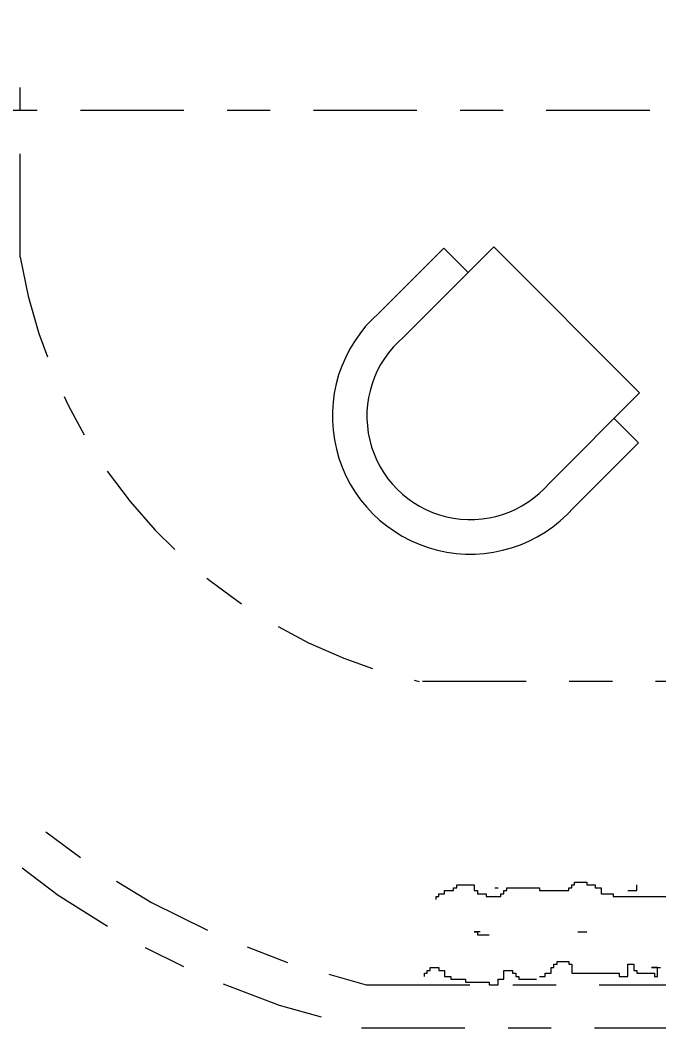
# Model space of a CAD drawing. Header units: millimetres. Extents: x 3342.2 to 3378.4, y 2110.7 to 2126.4.
# Drawn here: x 3364.395 to 3365.875, y 2110.803 to 2113.141 of the extents above; entities that cross this region are included whole.
import ezdxf

# ---------------------------------------------------------------- set-up
doc = ezdxf.new("R2010")
doc.units = ezdxf.units.MM
doc.linetypes.add('ACAD_ISO10W100', pattern=[18, 12, -3, 0, -3])
doc.layers.get('DEFPOINTS').update_dxf_attribs({"lineweight": 5})
for name, color, linetype, lineweight in [('cOtAs 1', 254, 'Continuous', 5), ('COTAS GRUP', 200, 'Continuous', 5), ('FURNITURE', 220, 'Continuous', 5)]:
    doc.layers.add(name, color=color, linetype=linetype, lineweight=lineweight)
doc.styles.add('century', font='GOTHIC.TTF')
doc.styles.get("Standard").update_dxf_attribs({"font": 'arial.ttf'})
doc.dimstyles.new('Cotas', dxfattribs={"dimtxt": 0.05, "dimasz": 0.05, "dimexe": 0.025, "dimexo": 0, "dimgap": 0.1, "dimtad": 0, "dimtih": 1, "dimtoh": 1, "dimdec": 4, "dimzin": 1, "dimdsep": 46, "dimtxsty": 'Standard', "dimblk": 'ARCHTICK', "dimcen": 2.5, "dimclrd": 252, "dimclre": 250, "dimclrt": 3, "dimadec": 3, "dimazin": 0, "dimtfac": 1, "dimtdec": 4, "dimtmove": 0, "dimatfit": 3, "dimldrblk": 'ARCHTICK', "dimfxl": 1, "dimlwd": 0, "dimlwe": 0, "dimarcsym": 0})

# ---------------------------------------------------------------- blocks, each defined once
blk = doc.blocks.new('_Open90')
at = {"color": 0, "linetype": 'ByBlock', "lineweight": -2}
for p, q in [((-0.5, 0.5), (0, 0)), ((0, 0), (-1, 0)), ((0, 0), (-0.5, -0.5))]:
    blk.add_line(p, q, dxfattribs=at)
blk = doc.blocks.new('*D54')
at = {"layer": 'cOtAs 1', "color": 250, "linetype": 'ACAD_ISO10W100', "lineweight": 5, "ltscale": 0.02, "transparency": 16777216}
for p, q in [((3378.2746, 2121.9314), (3361.6799, 2121.9314)), ((3378.2746, 2112.9314), (3361.6799, 2112.9314))]:
    blk.add_line(p, q, dxfattribs=at)
at = {"layer": 'cOtAs 1', "color": 252, "linetype": 'Continuous', "lineweight": 5, "ltscale": 0.02, "transparency": 16777216}
for p, q in [((3361.7049, 2121.7314), (3361.7049, 2117.5664)), ((3361.7049, 2113.1314), (3361.7049, 2117.2963))]:
    blk.add_line(p, q, dxfattribs=at)
at = {"layer": 'DEFPOINTS', "color": 0, "linetype": 'ACAD_ISO10W100', "ltscale": 0.02, "transparency": 16777216}
for p in [(3378.2746, 2121.9314), (3361.7049, 2112.9314), (3378.2746, 2112.9314)]:
    blk.add_point(p, dxfattribs=at)
at = {"layer": 'cOtAs 1', "color": 252, "linetype": 'ACAD_ISO10W100', "lineweight": 5, "ltscale": 0.02, "transparency": 16777216, "xscale": 0.2, "yscale": 0.2, "zscale": 0.2}
for p, rotation in [((3361.7049, 2121.9314), 90), ((3361.7049, 2112.9314), 270)]:
    blk.add_blockref('_Open90', p, dxfattribs=dict(at, rotation=rotation))
at = {"layer": 'cOtAs 1', "color": 1, "linetype": 'ACAD_ISO10W100', "lineweight": 5, "ltscale": 0.02, "transparency": 16777216, "insert": (3361.7049, 2117.4314), "char_height": 0.2, "attachment_point": 5, "style": 'century'}
blk.add_mtext('9.00', dxfattribs=at)
blk = doc.blocks.new('_ArchTick')
at = {"layer": 'COTAS GRUP', "color": 0, "const_width": 0.15}
blk.add_lwpolyline([(-0.5, -0.5), (0.5, 0.5)], dxfattribs=at)
blk = doc.blocks.new('*D58')
at = {"layer": 'cOtAs 1', "color": 250, "linetype": 'ACAD_ISO10W100', "lineweight": 5, "ltscale": 0.02, "transparency": 16777216}
for p, q in [((3378.2746, 2116.8314), (3362.4799, 2116.8314)), ((3378.2746, 2112.9314), (3362.4799, 2112.9314))]:
    blk.add_line(p, q, dxfattribs=at)
at = {"layer": 'cOtAs 1', "color": 252, "linetype": 'Continuous', "lineweight": 5, "ltscale": 0.02, "transparency": 16777216}
for p, q in [((3362.5049, 2116.6314), (3362.5049, 2115.0164)), ((3362.5049, 2113.1314), (3362.5049, 2114.7463))]:
    blk.add_line(p, q, dxfattribs=at)
at = {"layer": 'DEFPOINTS', "color": 0, "linetype": 'ACAD_ISO10W100', "ltscale": 0.02, "transparency": 16777216}
for p in [(3378.2746, 2116.8314), (3362.5049, 2112.9314), (3378.2746, 2112.9314)]:
    blk.add_point(p, dxfattribs=at)
at = {"layer": 'cOtAs 1', "color": 252, "linetype": 'ACAD_ISO10W100', "lineweight": 5, "ltscale": 0.02, "transparency": 16777216, "xscale": 0.2, "yscale": 0.2, "zscale": 0.2}
for p, rotation in [((3362.5049, 2116.8314), 90), ((3362.5049, 2112.9314), 270)]:
    blk.add_blockref('_Open90', p, dxfattribs=dict(at, rotation=rotation))
at = {"layer": 'cOtAs 1', "color": 1, "linetype": 'ACAD_ISO10W100', "lineweight": 5, "ltscale": 0.02, "transparency": 16777216, "insert": (3362.5049, 2114.8814), "char_height": 0.2, "attachment_point": 5, "style": 'century'}
blk.add_mtext('3.90', dxfattribs=at)
blk = doc.blocks.new('*D65')
at = {"layer": 'cOtAs 1', "color": 250, "linetype": 'ACAD_ISO10W100', "lineweight": 5, "ltscale": 0.02, "transparency": 16777216}
for p, q in [((3364.2746, 2112.9849), (3364.2746, 2125.1564)), ((3366.6746, 2112.9849), (3366.6746, 2125.1564))]:
    blk.add_line(p, q, dxfattribs=at)
at = {"layer": 'cOtAs 1', "color": 252, "linetype": 'Continuous', "lineweight": 5, "ltscale": 0.02, "transparency": 16777216}
for p, q in [((3364.4746, 2125.1314), (3365.1832, 2125.1314)), ((3366.4746, 2125.1314), (3365.766, 2125.1314))]:
    blk.add_line(p, q, dxfattribs=at)
at = {"layer": 'DEFPOINTS', "color": 0, "linetype": 'ACAD_ISO10W100', "ltscale": 0.02, "transparency": 16777216}
for p in [(3364.2746, 2125.1314), (3364.2746, 2112.9849), (3366.6746, 2112.9849)]:
    blk.add_point(p, dxfattribs=at)
at = {"layer": 'cOtAs 1', "color": 252, "linetype": 'ACAD_ISO10W100', "lineweight": 5, "ltscale": 0.02, "transparency": 16777216, "xscale": 0.2, "yscale": 0.2, "zscale": 0.2, "rotation": 180}
blk.add_blockref('_Open90', (3364.2746, 2125.1314), dxfattribs=at)
at = {"layer": 'cOtAs 1', "color": 252, "linetype": 'ACAD_ISO10W100', "lineweight": 5, "ltscale": 0.02, "transparency": 16777216, "xscale": 0.2, "yscale": 0.2, "zscale": 0.2}
blk.add_blockref('_Open90', (3366.6746, 2125.1314), dxfattribs=at)
at = {"layer": 'cOtAs 1', "color": 1, "linetype": 'ACAD_ISO10W100', "lineweight": 5, "ltscale": 0.02, "transparency": 16777216, "insert": (3365.4746, 2125.1314), "char_height": 0.2, "attachment_point": 5, "style": 'century'}
blk.add_mtext('2.40', dxfattribs=at)

msp = doc.modelspace()

# ---------------------------------------------------------------- linework, layer by layer
at = {"layer": 'cOtAs 1', "linetype": 'ACAD_ISO10W100', "lineweight": 5, "ltscale": 0.02}
for points in [[(3364.1554, 2113.0907), (3363.6554, 2113.0907, 0.40045), (3365.186, 2110.8033), (3367.3079, 2110.8033), (3367.3079, 2111.3638)], [(3364.1554, 2112.9907), (3363.7414, 2112.9907, 0.386016), (3365.1972, 2110.9033), (3367.2079, 2110.9033), (3367.2079, 2111.3638)], [(3367.1878, 2111.6066), (3365.3196, 2111.6066, -0.304374), (3364.3951, 2112.5908), (3364.3951, 2112.9847)]]:
    msp.add_lwpolyline(points, format="xyb", dxfattribs=at)
at = {"layer": 'FURNITURE', "linetype": 'ByBlock'}
for p, q in [((3365.2268, 2112.4622), (3365.3767, 2112.6121)), ((3365.2835, 2112.4055), (3365.4927, 2112.6147)), ((3365.3767, 2112.6121), (3365.4334, 2112.5554)), ((3365.4927, 2112.6147), (3365.831, 2112.2765)), ((3365.6217, 2112.0672), (3365.831, 2112.2765)), ((3365.7717, 2112.2171), (3365.8284, 2112.1604)), ((3365.6785, 2112.0105), (3365.8284, 2112.1604)), ((3365.3789, 2111.1217), (3365.3862, 2111.1217)), ((3365.3789, 2111.1217), (3365.3789, 2111.1217)), ((3365.3789, 2111.1145), (3365.3789, 2111.1217)), ((3365.3862, 2111.1217), (3365.3934, 2111.1217)), ((3365.3862, 2111.1217), (3365.3862, 2111.1217)), ((3365.3934, 2111.1217), (3365.3997, 2111.1217)), ((3365.3934, 2111.1217), (3365.3934, 2111.1217)), ((3365.3997, 2111.1281), (3365.407, 2111.1281)), ((3365.3997, 2111.1217), (3365.3997, 2111.1281)), ((3365.407, 2111.1353), (3365.4133, 2111.1353)), ((3365.407, 2111.1353), (3365.407, 2111.1353)), ((3365.407, 2111.1281), (3365.407, 2111.1353)), ((3365.407, 2111.1281), (3365.407, 2111.1281)), ((3365.4133, 2111.1353), (3365.4205, 2111.1353)), ((3365.4133, 2111.1353), (3365.4133, 2111.1353)), ((3365.4205, 2111.1353), (3365.4269, 2111.1353)), ((3365.4205, 2111.1353), (3365.4205, 2111.1353)), ((3365.4269, 2111.1353), (3365.4341, 2111.1353)), ((3365.4269, 2111.1353), (3365.4269, 2111.1353)), ((3365.4341, 2111.1353), (3365.4413, 2111.1353)), ((3365.4341, 2111.1353), (3365.4341, 2111.1353)), ((3365.4413, 2111.1353), (3365.4477, 2111.1353)), ((3365.4413, 2111.1353), (3365.4413, 2111.1353)), ((3365.4477, 2111.1353), (3365.4477, 2111.1281)), ((3365.4477, 2111.1353), (3365.4477, 2111.1353)), ((3365.4477, 2111.1281), (3365.4477, 2111.1217)), ((3365.4477, 2111.1281), (3365.4477, 2111.1281)), ((3365.4477, 2111.1217), (3365.4549, 2111.1217)), ((3365.4477, 2111.1217), (3365.4477, 2111.1217)), ((3365.4549, 2111.1217), (3365.4549, 2111.1145)), ((3365.4956, 2111.1281), (3365.5029, 2111.1281)), ((3365.5029, 2111.1281), (3365.5029, 2111.1281)), ((3365.5164, 2111.1217), (3365.5228, 2111.1217)), ((3365.5164, 2111.1145), (3365.5164, 2111.1217)), ((3365.5228, 2111.1281), (3365.53, 2111.1281)), ((3365.5228, 2111.1281), (3365.5228, 2111.1281)), ((3365.5228, 2111.1217), (3365.5228, 2111.1281)), ((3365.53, 2111.1281), (3365.5363, 2111.1281)), ((3365.53, 2111.1281), (3365.53, 2111.1281)), ((3365.5363, 2111.1281), (3365.5436, 2111.1281)), ((3365.5363, 2111.1281), (3365.5363, 2111.1281)), ((3365.5436, 2111.1281), (3365.5508, 2111.1281)), ((3365.5436, 2111.1281), (3365.5436, 2111.1281)), ((3365.5508, 2111.1281), (3365.5572, 2111.1281)), ((3365.5508, 2111.1281), (3365.5508, 2111.1281)), ((3365.5572, 2111.1281), (3365.5707, 2111.1281)), ((3365.5572, 2111.1281), (3365.5572, 2111.1281)), ((3365.5707, 2111.1281), (3365.578, 2111.1281)), ((3365.5707, 2111.1281), (3365.5707, 2111.1281)), ((3365.578, 2111.1281), (3365.5843, 2111.1281)), ((3365.578, 2111.1281), (3365.578, 2111.1281)), ((3365.5843, 2111.1281), (3365.5915, 2111.1281)), ((3365.5843, 2111.1281), (3365.5843, 2111.1281)), ((3365.5915, 2111.1281), (3365.5988, 2111.1281)), ((3365.5915, 2111.1281), (3365.5915, 2111.1281)), ((3365.5988, 2111.1281), (3365.5988, 2111.1217)), ((3365.5988, 2111.1217), (3365.6051, 2111.1217)), ((3365.6051, 2111.1217), (3365.6123, 2111.1217)), ((3365.6051, 2111.1217), (3365.6051, 2111.1217)), ((3365.6123, 2111.1217), (3365.6259, 2111.1217)), ((3365.6123, 2111.1217), (3365.6123, 2111.1217)), ((3365.6259, 2111.1217), (3365.6323, 2111.1217)), ((3365.6259, 2111.1217), (3365.6259, 2111.1217)), ((3365.6323, 2111.1217), (3365.6395, 2111.1217)), ((3365.6323, 2111.1217), (3365.6323, 2111.1217)), ((3365.6395, 2111.1217), (3365.6458, 2111.1217)), ((3365.6395, 2111.1217), (3365.6395, 2111.1217)), ((3365.6458, 2111.1217), (3365.6531, 2111.1217)), ((3365.6458, 2111.1217), (3365.6458, 2111.1217)), ((3365.6531, 2111.1217), (3365.6603, 2111.1217)), ((3365.6531, 2111.1217), (3365.6531, 2111.1217)), ((3365.6603, 2111.1217), (3365.6666, 2111.1217)), ((3365.6603, 2111.1217), (3365.6603, 2111.1217)), ((3365.6666, 2111.1281), (3365.6739, 2111.1281)), ((3365.6666, 2111.1217), (3365.6666, 2111.1281)), ((3365.6739, 2111.1353), (3365.6802, 2111.1353)), ((3365.6739, 2111.1281), (3365.6739, 2111.1353)), ((3365.6802, 2111.1416), (3365.6874, 2111.1416)), ((3365.6802, 2111.1416), (3365.6802, 2111.1416)), ((3365.6802, 2111.1353), (3365.6802, 2111.1416)), ((3365.6802, 2111.1353), (3365.6802, 2111.1353)), ((3365.6874, 2111.1416), (3365.6938, 2111.1416)), ((3365.6874, 2111.1416), (3365.6874, 2111.1416)), ((3365.6938, 2111.1416), (3365.701, 2111.1416)), ((3365.6938, 2111.1416), (3365.6938, 2111.1416)), ((3365.701, 2111.1416), (3365.7083, 2111.1416)), ((3365.701, 2111.1416), (3365.701, 2111.1416)), ((3365.7083, 2111.1416), (3365.7083, 2111.1353)), ((3365.7083, 2111.1353), (3365.7218, 2111.1353)), ((3365.7218, 2111.1353), (3365.7282, 2111.1353)), ((3365.7218, 2111.1353), (3365.7218, 2111.1353)), ((3365.7282, 2111.1353), (3365.7282, 2111.1281)), ((3365.7282, 2111.1353), (3365.7282, 2111.1353)), ((3365.7282, 2111.1281), (3365.7354, 2111.1281)), ((3365.7282, 2111.1281), (3365.7282, 2111.1281)), ((3365.7354, 2111.1281), (3365.7417, 2111.1281)), ((3365.7354, 2111.1281), (3365.7354, 2111.1281)), ((3365.7417, 2111.1281), (3365.7417, 2111.1217)), ((3365.7417, 2111.1281), (3365.7417, 2111.1281)), ((3365.7417, 2111.1217), (3365.7417, 2111.1145)), ((3365.7417, 2111.1217), (3365.7417, 2111.1217)), ((3365.8033, 2111.1217), (3365.8105, 2111.1217)), ((3365.8105, 2111.1217), (3365.8177, 2111.1217)), ((3365.8105, 2111.1217), (3365.8105, 2111.1217)), ((3365.8177, 2111.1217), (3365.8241, 2111.1217)), ((3365.8177, 2111.1217), (3365.8177, 2111.1217)), ((3365.8241, 2111.1353), (3365.8241, 2111.1353)), ((3365.8241, 2111.1217), (3365.8241, 2111.1353)), ((3365.8241, 2111.1217), (3365.8241, 2111.1217)), ((3365.359, 2111.1082), (3365.3653, 2111.1082)), ((3365.359, 2111.1009), (3365.359, 2111.1082)), ((3365.3653, 2111.1145), (3365.3789, 2111.1145)), ((3365.3653, 2111.1145), (3365.3653, 2111.1145)), ((3365.3653, 2111.1082), (3365.3653, 2111.1145)), ((3365.3789, 2111.1145), (3365.3789, 2111.1145)), ((3365.4549, 2111.1145), (3365.4613, 2111.1145)), ((3365.4613, 2111.1145), (3365.4748, 2111.1145)), ((3365.4613, 2111.1145), (3365.4613, 2111.1145)), ((3365.4748, 2111.1145), (3365.4748, 2111.1082)), ((3365.4748, 2111.1082), (3365.4893, 2111.1082)), ((3365.4893, 2111.1082), (3365.4956, 2111.1082)), ((3365.4893, 2111.1082), (3365.4893, 2111.1082)), ((3365.4956, 2111.1082), (3365.5092, 2111.1082)), ((3365.4956, 2111.1082), (3365.4956, 2111.1082)), ((3365.5092, 2111.1145), (3365.5164, 2111.1145)), ((3365.5092, 2111.1145), (3365.5092, 2111.1145)), ((3365.5092, 2111.1082), (3365.5092, 2111.1145)), ((3365.5092, 2111.1082), (3365.5092, 2111.1082)), ((3365.5164, 2111.1145), (3365.5164, 2111.1145)), ((3365.7417, 2111.1145), (3365.749, 2111.1145)), ((3365.7417, 2111.1145), (3365.7417, 2111.1145)), ((3365.749, 2111.1145), (3365.7553, 2111.1145)), ((3365.749, 2111.1145), (3365.749, 2111.1145)), ((3365.7553, 2111.1145), (3365.7698, 2111.1145)), ((3365.7553, 2111.1145), (3365.7553, 2111.1145)), ((3365.7698, 2111.1145), (3365.7698, 2111.1082)), ((3365.7698, 2111.1082), (3365.7761, 2111.1082)), ((3365.7761, 2111.1082), (3365.7833, 2111.1082)), ((3365.7761, 2111.1082), (3365.7761, 2111.1082)), ((3365.7833, 2111.1082), (3365.7897, 2111.1082)), ((3365.7833, 2111.1082), (3365.7833, 2111.1082)), ((3365.7897, 2111.1082), (3365.7969, 2111.1082)), ((3365.7897, 2111.1082), (3365.7897, 2111.1082)), ((3365.7969, 2111.1082), (3365.8033, 2111.1082)), ((3365.7969, 2111.1082), (3365.7969, 2111.1082)), ((3365.8033, 2111.1082), (3365.8177, 2111.1082)), ((3365.8033, 2111.1082), (3365.8033, 2111.1082)), ((3365.8177, 2111.1082), (3365.8313, 2111.1082)), ((3365.8177, 2111.1082), (3365.8177, 2111.1082)), ((3365.8313, 2111.1082), (3365.8376, 2111.1082)), ((3365.8313, 2111.1082), (3365.8313, 2111.1082)), ((3365.8376, 2111.1082), (3365.8449, 2111.1082)), ((3365.8376, 2111.1082), (3365.8376, 2111.1082)), ((3365.8449, 2111.1082), (3365.8584, 2111.1082)), ((3365.8449, 2111.1082), (3365.8449, 2111.1082)), ((3365.8584, 2111.1082), (3365.872, 2111.1082)), ((3365.8584, 2111.1082), (3365.8584, 2111.1082)), ((3365.872, 2111.1082), (3365.8928, 2111.1082)), ((3365.872, 2111.1082), (3365.872, 2111.1082)), ((3365.4477, 2111.0259), (3365.4549, 2111.0259)), ((3365.4477, 2111.0259), (3365.4477, 2111.0259)), ((3365.4613, 2111.0259), (3365.4477, 2111.0259)), ((3365.4549, 2111.0259), (3365.4549, 2111.0187)), ((3365.4549, 2111.0187), (3365.4613, 2111.0187)), ((3365.4613, 2111.0187), (3365.4685, 2111.0187)), ((3365.4613, 2111.0187), (3365.4613, 2111.0187)), ((3365.4685, 2111.0187), (3365.4748, 2111.0187)), ((3365.4685, 2111.0187), (3365.4685, 2111.0187)), ((3365.4748, 2111.0187), (3365.4821, 2111.0187)), ((3365.4748, 2111.0187), (3365.4748, 2111.0187)), ((3365.4821, 2111.0187), (3365.4821, 2111.0187)), ((3365.6874, 2111.0259), (3365.6938, 2111.0259)), ((3365.6938, 2111.0259), (3365.701, 2111.0259)), ((3365.6938, 2111.0259), (3365.6938, 2111.0259)), ((3365.701, 2111.0259), (3365.7083, 2111.0259)), ((3365.701, 2111.0259), (3365.701, 2111.0259)), ((3365.7083, 2111.0259), (3365.7083, 2111.0259)), ((3365.3382, 2110.9364), (3365.3454, 2110.9364)), ((3365.3382, 2110.93), (3365.3382, 2110.9364)), ((3365.3454, 2110.9436), (3365.3518, 2110.9436)), ((3365.3454, 2110.9364), (3365.3454, 2110.9436)), ((3365.3518, 2110.9436), (3365.359, 2110.9436)), ((3365.3518, 2110.9436), (3365.3518, 2110.9436)), ((3365.359, 2110.9436), (3365.3653, 2110.9436)), ((3365.359, 2110.9436), (3365.359, 2110.9436)), ((3365.3653, 2110.9436), (3365.3653, 2110.9364)), ((3365.3653, 2110.9436), (3365.3653, 2110.9436)), ((3365.3653, 2110.9364), (3365.3726, 2110.9364)), ((3365.3653, 2110.9364), (3365.3653, 2110.9364)), ((3365.3726, 2110.9364), (3365.3789, 2110.9364)), ((3365.3726, 2110.9364), (3365.3726, 2110.9364)), ((3365.3789, 2110.9364), (3365.3789, 2110.93)), ((3365.3789, 2110.9364), (3365.3789, 2110.9364)), ((3365.5164, 2110.9364), (3365.5228, 2110.9364)), ((3365.5164, 2110.9364), (3365.5164, 2110.9364)), ((3365.5164, 2110.9165), (3365.5164, 2110.9364)), ((3365.5228, 2110.9364), (3365.5363, 2110.9364)), ((3365.5228, 2110.9364), (3365.5228, 2110.9364)), ((3365.5363, 2110.9364), (3365.5363, 2110.93)), ((3365.5363, 2110.9364), (3365.5363, 2110.9364)), ((3365.6259, 2110.9436), (3365.6323, 2110.9436)), ((3365.6259, 2110.93), (3365.6259, 2110.9436)), ((3365.6323, 2110.9508), (3365.6395, 2110.9508)), ((3365.6323, 2110.9508), (3365.6323, 2110.9508)), ((3365.6323, 2110.9436), (3365.6323, 2110.9508)), ((3365.6395, 2110.9572), (3365.6458, 2110.9572)), ((3365.6395, 2110.9572), (3365.6395, 2110.9572)), ((3365.6395, 2110.9508), (3365.6395, 2110.9572)), ((3365.6395, 2110.9508), (3365.6395, 2110.9508)), ((3365.6458, 2110.9572), (3365.6531, 2110.9572)), ((3365.6458, 2110.9572), (3365.6458, 2110.9572)), ((3365.6531, 2110.9572), (3365.6603, 2110.9572)), ((3365.6531, 2110.9572), (3365.6531, 2110.9572)), ((3365.6603, 2110.9572), (3365.6666, 2110.9572)), ((3365.6603, 2110.9572), (3365.6603, 2110.9572)), ((3365.6666, 2110.9572), (3365.6666, 2110.9508)), ((3365.6666, 2110.9508), (3365.6739, 2110.9508)), ((3365.6739, 2110.9508), (3365.6739, 2110.9436)), ((3365.6739, 2110.9508), (3365.6739, 2110.9508)), ((3365.6739, 2110.9436), (3365.6739, 2110.9364)), ((3365.6739, 2110.9436), (3365.6739, 2110.9436)), ((3365.6739, 2110.9364), (3365.6739, 2110.93)), ((3365.6739, 2110.9364), (3365.6739, 2110.9364)), ((3365.8033, 2110.9508), (3365.8177, 2110.9508)), ((3365.8033, 2110.9508), (3365.8033, 2110.9508)), ((3365.8033, 2110.9364), (3365.8033, 2110.9508)), ((3365.8033, 2110.9364), (3365.8033, 2110.9364)), ((3365.8033, 2110.9228), (3365.8033, 2110.9364)), ((3365.8177, 2110.9508), (3365.8177, 2110.9436)), ((3365.8177, 2110.9508), (3365.8177, 2110.9508)), ((3365.8177, 2110.9436), (3365.8177, 2110.9364)), ((3365.8177, 2110.9436), (3365.8177, 2110.9436)), ((3365.8177, 2110.9364), (3365.8241, 2110.9364)), ((3365.8177, 2110.9364), (3365.8177, 2110.9364)), ((3365.8241, 2110.9364), (3365.8241, 2110.93)), ((3365.8584, 2110.9436), (3365.872, 2110.9436)), ((3365.872, 2110.9436), (3365.8584, 2110.9436)), ((3365.872, 2110.9436), (3365.8793, 2110.9436)), ((3365.872, 2110.9436), (3365.872, 2110.9436)), ((3365.872, 2110.9228), (3365.872, 2110.9436)), ((3365.3319, 2110.93), (3365.3382, 2110.93)), ((3365.3319, 2110.93), (3365.3319, 2110.93)), ((3365.3319, 2110.9228), (3365.3319, 2110.93)), ((3365.3789, 2110.93), (3365.3789, 2110.9228)), ((3365.3789, 2110.93), (3365.3789, 2110.93)), ((3365.3789, 2110.9228), (3365.3862, 2110.9228)), ((3365.3789, 2110.9228), (3365.3789, 2110.9228)), ((3365.3862, 2110.9228), (3365.3934, 2110.9228)), ((3365.3862, 2110.9228), (3365.3862, 2110.9228)), ((3365.3934, 2110.9228), (3365.3934, 2110.9165)), ((3365.3934, 2110.9165), (3365.407, 2110.9165)), ((3365.407, 2110.9165), (3365.4133, 2110.9165)), ((3365.407, 2110.9165), (3365.407, 2110.9165)), ((3365.4133, 2110.9165), (3365.4269, 2110.9165)), ((3365.4133, 2110.9165), (3365.4133, 2110.9165)), ((3365.4269, 2110.9165), (3365.4269, 2110.9092)), ((3365.5029, 2110.9165), (3365.5164, 2110.9165)), ((3365.5029, 2110.9029), (3365.5029, 2110.9165)), ((3365.5363, 2110.93), (3365.5436, 2110.93)), ((3365.5363, 2110.93), (3365.5363, 2110.93)), ((3365.5436, 2110.93), (3365.5436, 2110.9228)), ((3365.5436, 2110.9228), (3365.5508, 2110.9228)), ((3365.5508, 2110.9228), (3365.5508, 2110.9165)), ((3365.5508, 2110.9165), (3365.5572, 2110.9165)), ((3365.5572, 2110.9165), (3365.5644, 2110.9165)), ((3365.5572, 2110.9165), (3365.5572, 2110.9165)), ((3365.5644, 2110.9165), (3365.5707, 2110.9165)), ((3365.5644, 2110.9165), (3365.5644, 2110.9165)), ((3365.5707, 2110.9165), (3365.578, 2110.9165)), ((3365.5707, 2110.9165), (3365.5707, 2110.9165)), ((3365.578, 2110.9165), (3365.5843, 2110.9165)), ((3365.578, 2110.9165), (3365.578, 2110.9165)), ((3365.5843, 2110.9165), (3365.5915, 2110.9165)), ((3365.5843, 2110.9165), (3365.5843, 2110.9165)), ((3365.5915, 2110.9165), (3365.5915, 2110.9165)), ((3365.5988, 2110.9228), (3365.6051, 2110.9228)), ((3365.6051, 2110.9228), (3365.6123, 2110.9228)), ((3365.6051, 2110.9228), (3365.6051, 2110.9228)), ((3365.6123, 2110.93), (3365.6259, 2110.93)), ((3365.6123, 2110.9228), (3365.6123, 2110.93)), ((3365.6123, 2110.9228), (3365.6123, 2110.9228)), ((3365.6739, 2110.93), (3365.6874, 2110.93)), ((3365.6739, 2110.93), (3365.6739, 2110.93)), ((3365.6874, 2110.93), (3365.6938, 2110.93)), ((3365.6874, 2110.93), (3365.6874, 2110.93)), ((3365.6938, 2110.93), (3365.701, 2110.93)), ((3365.6938, 2110.93), (3365.6938, 2110.93)), ((3365.701, 2110.93), (3365.7146, 2110.93)), ((3365.701, 2110.93), (3365.701, 2110.93)), ((3365.7146, 2110.93), (3365.7218, 2110.93)), ((3365.7146, 2110.93), (3365.7146, 2110.93)), ((3365.7218, 2110.93), (3365.7354, 2110.93)), ((3365.7218, 2110.93), (3365.7218, 2110.93)), ((3365.7354, 2110.93), (3365.749, 2110.93)), ((3365.7354, 2110.93), (3365.7354, 2110.93)), ((3365.749, 2110.93), (3365.7553, 2110.93)), ((3365.749, 2110.93), (3365.749, 2110.93)), ((3365.7553, 2110.93), (3365.7698, 2110.93)), ((3365.7553, 2110.93), (3365.7553, 2110.93)), ((3365.7698, 2110.93), (3365.7833, 2110.93)), ((3365.7698, 2110.93), (3365.7698, 2110.93)), ((3365.7833, 2110.93), (3365.7833, 2110.9228)), ((3365.7833, 2110.93), (3365.7833, 2110.93)), ((3365.7833, 2110.9228), (3365.7969, 2110.9228)), ((3365.7969, 2110.9228), (3365.8033, 2110.9228)), ((3365.7969, 2110.9228), (3365.7969, 2110.9228)), ((3365.8033, 2110.9228), (3365.8033, 2110.9228)), ((3365.8241, 2110.93), (3365.8376, 2110.93)), ((3365.8376, 2110.93), (3365.8449, 2110.93)), ((3365.8376, 2110.93), (3365.8376, 2110.93)), ((3365.8449, 2110.93), (3365.8657, 2110.93)), ((3365.8449, 2110.93), (3365.8449, 2110.93)), ((3365.8657, 2110.93), (3365.8657, 2110.9228)), ((3365.8657, 2110.9228), (3365.872, 2110.9228)), ((3365.872, 2110.9228), (3365.872, 2110.9228)), ((3365.4269, 2110.9092), (3365.4413, 2110.9092)), ((3365.4413, 2110.9092), (3365.4477, 2110.9092)), ((3365.4413, 2110.9092), (3365.4413, 2110.9092)), ((3365.4477, 2110.9092), (3365.4613, 2110.9092)), ((3365.4477, 2110.9092), (3365.4477, 2110.9092)), ((3365.4613, 2110.9092), (3365.4748, 2110.9092)), ((3365.4613, 2110.9092), (3365.4613, 2110.9092)), ((3365.4748, 2110.9092), (3365.4821, 2110.9092)), ((3365.4748, 2110.9092), (3365.4748, 2110.9092)), ((3365.4821, 2110.9092), (3365.4821, 2110.9029)), ((3365.4821, 2110.9029), (3365.4893, 2110.9029)), ((3365.4893, 2110.9029), (3365.4956, 2110.9029)), ((3365.4893, 2110.9029), (3365.4893, 2110.9029)), ((3365.4956, 2110.9029), (3365.5029, 2110.9029)), ((3365.4956, 2110.9029), (3365.4956, 2110.9029)), ((3365.5029, 2110.9029), (3365.5029, 2110.9029))]:
    msp.add_line(p, q, dxfattribs=at)
for radius, start, end in [(0.32, 131.4494, 318.5506), (0.24, 130.2636, 319.7364)]:
    msp.add_arc((3365.4386, 2112.2223), radius, start, end, dxfattribs=at)

# ---------------------------------------------------------------- texts
at = {"layer": 'FURNITURE', "linetype": 'ByBlock', "text_generation_flag": 4, "width": 0.8, "flags": 9}
for tag, s in [('YSIZE', '315'), ('XSIZE', '639'), ('XSIZE', '639'), ('YSIZE', '315')]:
    msp.add_attdef(tag, (3365.6619, 2112.4456), s, height=0.000056, rotation=180, dxfattribs=at)

# ---------------------------------------------------------------- dimensions: what is measured, and where the dimension line sits
at = {"layer": 'cOtAs 1', "linetype": 'ACAD_ISO10W100', "lineweight": 5, "ltscale": 0.02}
dim = msp.add_linear_dim(base=(3364.2746, 2125.1314), p1=(3366.6746, 2112.9849), p2=(3364.2746, 2112.9849), dimstyle='Cotas', override={"dimtxt": 0.2, "dimasz": 0.2, "dimgap": 0.03, "dimdec": 2, "dimtxsty": 'century', "dimblk1": 'Open90', "dimblk2": 'Open90', "dimsah": 1, "dimclrt": 1, "dimlwd": 5, "dimlwe": 5}, dxfattribs=at)
dim.commit()
dim.dimension.update_dxf_attribs({"geometry": '*D65', "text_midpoint": (3365.4746, 2125.1314)})
dim = msp.add_aligned_dim(p1=(3378.2746, 2121.9314), p2=(3378.2746, 2112.9314), distance=-16.5696, dimstyle='Cotas', override={"dimtxt": 0.2, "dimasz": 0.2, "dimgap": 0.03, "dimdec": 2, "dimtxsty": 'century', "dimblk1": 'Open90', "dimblk2": 'Open90', "dimsah": 1, "dimclrt": 1, "dimlwd": 5, "dimlwe": 5}, dxfattribs=at)
dim.commit()
dim.dimension.update_dxf_attribs({"geometry": '*D54', "text_midpoint": (3361.7049, 2117.4314)})
dim = msp.add_linear_dim(base=(3362.5049, 2112.9314), p1=(3378.2746, 2116.8314), p2=(3378.2746, 2112.9314), angle=90, dimstyle='Cotas', override={"dimtxt": 0.2, "dimasz": 0.2, "dimgap": 0.03, "dimdec": 2, "dimtxsty": 'century', "dimblk1": 'Open90', "dimblk2": 'Open90', "dimsah": 1, "dimclrt": 1, "dimlwd": 5, "dimlwe": 5}, dxfattribs=at)
dim.commit()
dim.dimension.update_dxf_attribs({"geometry": '*D58', "text_midpoint": (3362.5049, 2114.8814)})

doc.saveas('drawing.dxf')
